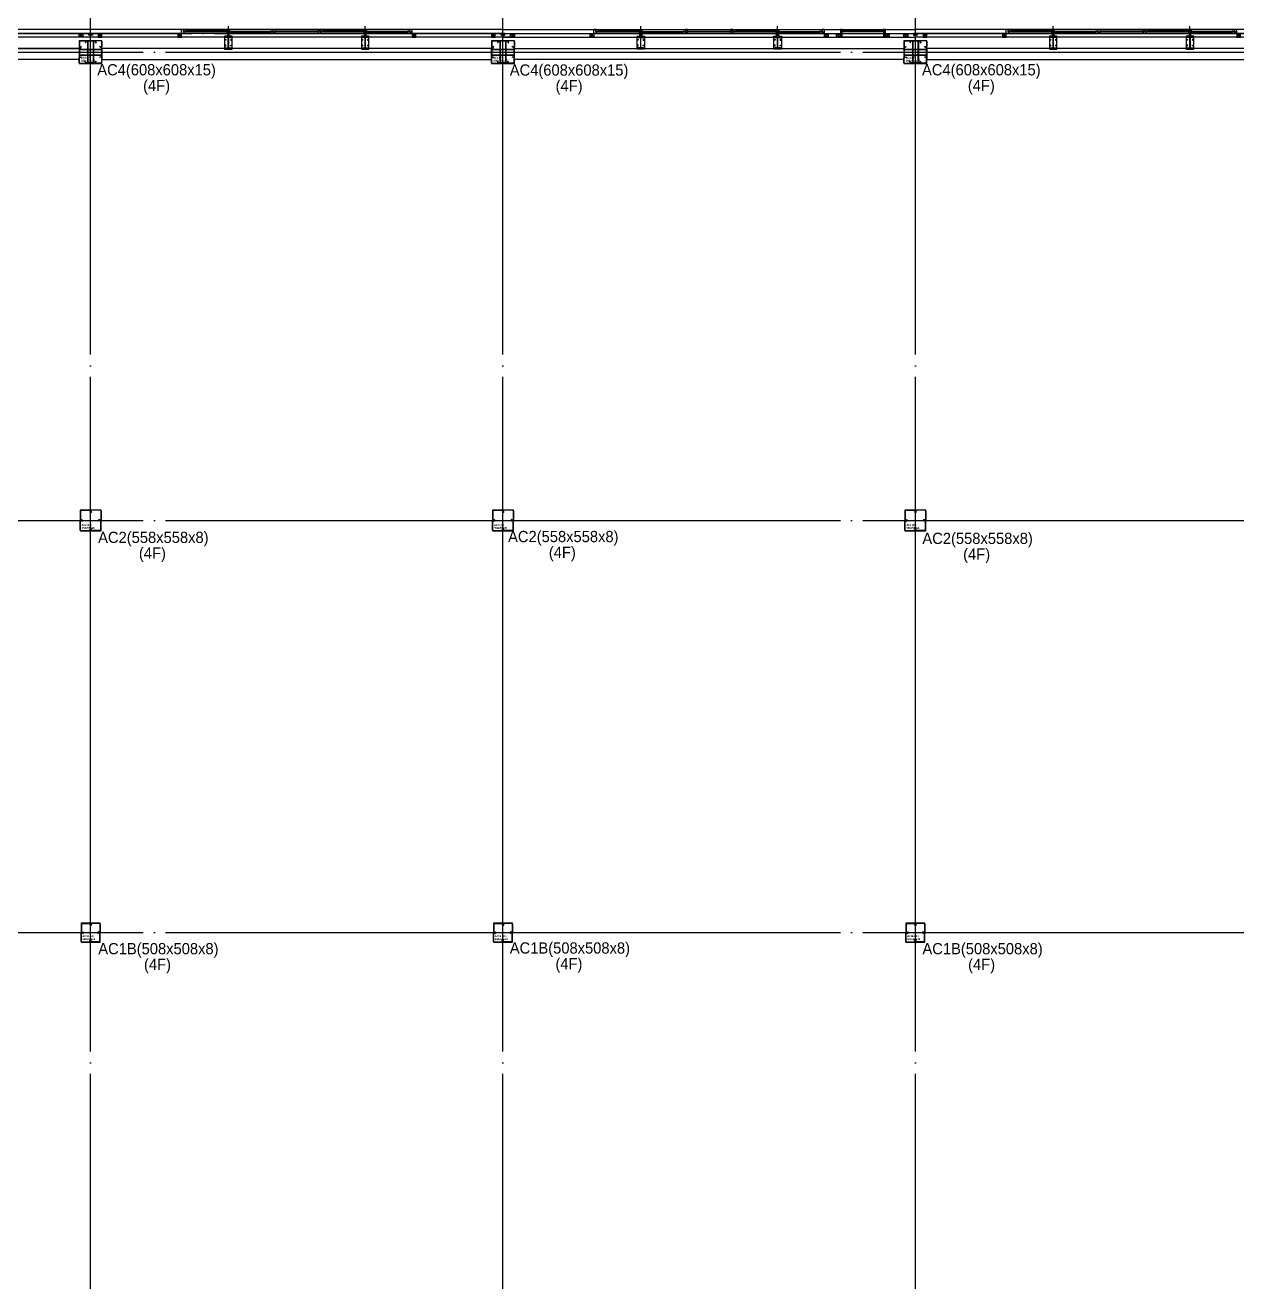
# Model space of a CAD drawing. Header units: millimetres. Extents: x -47382 to 204618, y -51045 to 127155.
# Drawn here: x 89254 to 121575, y 31051 to 64590 of the extents above; entities that cross this region are included whole.
import ezdxf
from ezdxf.enums import TextEntityAlignment as Align

# ---------------------------------------------------------------- set-up
doc = ezdxf.new("R2010")
doc.units = ezdxf.units.MM
doc.header["$LTSCALE"] = 300
doc.header["$MEASUREMENT"] = 0
doc.linetypes.add('CEN', pattern=[62, 60, -1, 0, -1])
doc.linetypes.add('HID', pattern=[2, 1.1, -0.9])
doc.layers.get('0').update_dxf_attribs({"linetype": 'CONTINUOUS'})
doc.layers.get('Defpoints').update_dxf_attribs({"color": 153, "linetype": 'CONTINUOUS'})
for name, color, linetype in [('1', 7, 'CONTINUOUS'), ('6', 6, 'CONTINUOUS'), ('A-CEN', 1, 'CEN'), ('A-FLOR-FLIN-TYP2', 8, 'CONTINUOUS'), ('A-FLOR-GW', 6, 'CONTINUOUS'), ('A-FLOR-STUD', 9, 'CONTINUOUS'), ('A-ST-AXIS-CEN', 252, 'CEN'), ('A-ST-COL', 2, 'CONTINUOUS'), ('A-WIN', 4, 'CONTINUOUS'), ('Bound', 9, 'CONTINUOUS'), ('SS-PLATE', 32, 'CONTINUOUS'), ('STEEL', 2, 'CONTINUOUS'), ('XREF-PLAN$0$A-STEEL', 7, 'CONTINUOUS'), ('충돌방지대 IN', 4, 'CONTINUOUS')]:
    doc.layers.add(name, color=color, linetype=linetype)
doc.layers.add('A-SECT-LIN1', color=4, linetype='CONTINUOUS', lineweight=25)
doc.layers.add('가는선', color=5, linetype='CONTINUOUS', lineweight=9)
doc.layers.add('Defpoint', color=161, linetype='CONTINUOUS', plot=False)
doc.styles.add('SH_대대리576', font='NanumGothicBold.ttf')
doc.styles.add('돋움', font='')
doc.styles.get('돋움').set_extended_font_data('Dotum')

# ---------------------------------------------------------------- blocks, each defined once
blk = doc.blocks.new('A$C284E115B')
at = {"layer": 'A-FLOR-STUD'}
for p, q in [((2, 48, -103000), (98, 2, -103000)), ((2, 2, -103000), (98, 48, -103000))]:
    blk.add_line(p, q, dxfattribs=at)
at = {"layer": 'A-FLOR-STUD', "elevation": -103000}
for points in [[(0, 50), (100, 50), (100, 0), (0, 0)], [(2, 48), (98, 48), (98, 2), (2, 2)]]:
    blk.add_lwpolyline(points, close=True, dxfattribs=at)
blk = doc.blocks.new('BOLT')
at = {"layer": '1', "color": 251}
for p, q in [((-21, 0), (21, 0)), ((0, -21), (0, 21))]:
    blk.add_line(p, q, dxfattribs=at)
at = {"layer": '6', "color": 251}
blk.add_circle((0, 0), 11, dxfattribs=at)
blk = doc.blocks.new('WC2_BP')
at = {"layer": 'SS-PLATE', "color": 251, "ltscale": 0.05}
blk.add_lwpolyline([(-175, -100), (175, -100), (175, 100), (-175, 100)], close=True, dxfattribs=at)
at = {"linetype": 'HID', "yscale": 0.909090909090909, "zscale": 0.909090909090909}
for p, xscale in [((-75, 75), -0.909090909090909), ((75, 75), 0.909090909090909)]:
    blk.add_blockref('BOLT', p, dxfattribs=dict(at, xscale=xscale))
at = {"linetype": 'HID', "yscale": 0.909090909090909, "zscale": 0.909090909090909, "rotation": 180}
for p, xscale in [((-75, -75), 0.909090909090909), ((75, -75), -0.909090909090909)]:
    blk.add_blockref('BOLT', p, dxfattribs=dict(at, xscale=xscale))
blk = doc.blocks.new('H-300X150X6_5X9')
at = {"layer": 'Defpoint'}
for p, q in [((-3.25, 0), (3.25, 0)), ((0, -150), (0, 150))]:
    blk.add_line(p, q, dxfattribs=at)
at = {"layer": 'STEEL'}
blk.add_lwpolyline([(-75, -150), (-75, -141), (-16.25, -141, 0.41421356), (-3.25, -128), (-3.25, 128, 0.41421356), (-16.25, 141), (-75, 141), (-75, 150), (75, 150), (75, 141), (16.25, 141, 0.41421356), (3.25, 128), (3.25, -128, 0.41421356), (16.25, -141), (75, -141), (75, -150)], format="xyb", close=True, dxfattribs=at)
at = {"layer": 'SS-PLATE', "color": 251, "ltscale": 0.05, "rotation": 90}
blk.add_blockref('WC2_BP', (0, 0), dxfattribs=at)
blk = doc.blocks.new('A$C2E56680A')
blk.add_blockref('A$C284E115B', (0, 50))
at = {"layer": 'STEEL', "xscale": -1, "rotation": 89.99999999999999}
blk.add_blockref('H-300X150X6_5X9', (250, 75, -103000), dxfattribs=at)
blk = doc.blocks.new('3-11000')
at = {"layer": 'A-FLOR-FLIN-TYP2'}
for p, q in [((200, -300, -103000), (200, 11000, -103000)), ((500, 254, -103496), (500, 10600, -952))]:
    blk.add_line(p, q, dxfattribs=at)
at = {"layer": 'A-FLOR-GW'}
for p, q in [((0, 0, -103000), (0, 11000, -103000)), ((100, 0, -103000), (100, 11000, -103000))]:
    blk.add_line(p, q, dxfattribs=at)
for p in [(100, 7250), (100, 3600)]:
    blk.add_blockref('A$C2E56680A', p)
blk = doc.blocks.new('A$C02DD68EE')
at = {"layer": 'A-FLOR-STUD'}
for p, q in [((125, 11000, -103000), (102, 10952, -103000)), ((125, 11000, -103000), (148, 10952, -103000)), ((102, 48, -103000), (125, 0, -103000)), ((148, 48, -103000), (125, 0, -103000))]:
    blk.add_line(p, q, dxfattribs=at)
at = {"layer": 'A-FLOR-STUD', "elevation": -103000}
for points in [[(100, 11000), (100, 10950), (150, 10950), (150, 11000)], [(102, 11000), (102, 10952), (148, 10952), (148, 11000)], [(150, 0), (150, 50), (100, 50), (100, 0)], [(148, 0), (148, 48), (102, 48), (102, 0)]]:
    blk.add_lwpolyline(points, dxfattribs=at)
blk.add_blockref('3-11000', (0, 0))
blk = doc.blocks.new('일반창호')
at = {"layer": 'A-WIN', "ltscale": 100}
for p, q in [((-200, -537), (-200, 562)), ((-50, 564), (-50, -537)), ((-36, 564), (-36, -537)), ((-28, 564), (-28, -537)), ((-16, 564), (-16, -537)), ((-8, 564), (-8, -537)), ((0, 562), (0, -537))]:
    blk.add_line(p, q, dxfattribs=at)
at = {"layer": 'A-WIN'}
for points in [[(0, 613), (-200, 613), (-200, 562), (0, 562), (0, 613)], [(0, -537), (-200, -537), (-200, -587), (0, -587), (0, -537)]]:
    blk.add_lwpolyline(points, dxfattribs=at)
for points in [[(-2, 611), (-198, 611), (-198, 564), (-2, 564), (-2, 611)], [(-2, -539), (-198, -539), (-198, -585), (-2, -585), (-2, -539)]]:
    blk.add_lwpolyline(points, close=True, dxfattribs=at)
blk = doc.blocks.new('pw2700')
at = {"layer": 'A-WIN'}
for p, q in [((-2525, 0), (-2525, 100)), ((-2465, 100), (-2525, 100)), ((-2465, 0), (-2525, 0)), ((-2465, 91), (-2485, 91)), ((-2485, 91), (-2485, 50)), ((-2485, 50), (-2465, 50)), ((-2395, 88), (-2475, 88)), ((-2475, 88), (-2475, 53)), ((-2475, 53), (-2395, 53)), ((-2465, 100), (-85, 100)), ((-2465, 100), (-2465, 91)), ((-2465, 50), (-2465, 0)), ((-85, 0), (-2465, 0)), ((-2395, 88), (-1315, 88)), ((-2395, 53), (-2395, 88)), ((-2395, 71), (-1315, 71)), ((-2395, 53), (-1315, 53)), ((-1235, 88), (-1315, 88)), ((-1315, 88), (-1315, 53)), ((-1315, 53), (-1235, 53)), ((-1235, 47), (-1315, 47)), ((-1315, 47), (-1315, 12)), ((-1315, 12), (-1235, 12)), ((-1275, -70), (-1275, 195)), ((-1235, 53), (-1235, 88)), ((-1235, 47), (-155, 47)), ((-1235, 12), (-1235, 47)), ((-1235, 30), (-155, 30)), ((-1235, 12), (-155, 12)), ((-75, 47), (-155, 47)), ((-155, 47), (-155, 12)), ((-155, 12), (-75, 12)), ((-25, 100), (-85, 100)), ((-85, 100), (-85, 50)), ((-85, 50), (-65, 50)), ((-65, 9), (-85, 9)), ((-85, 9), (-85, 0)), ((-85, 0), (-25, 0)), ((-75, 12), (-75, 47)), ((-65, 50), (-65, 9)), ((-25, 0), (-25, 100)), ((-25, 50), (1125, 50)), ((1125, 0), (1125, 100)), ((1185, 100), (1125, 100)), ((1185, 0), (1125, 0)), ((1185, 91), (1165, 91)), ((1165, 91), (1165, 50)), ((1165, 50), (1185, 50)), ((1255, 88), (1175, 88)), ((1175, 88), (1175, 53)), ((1175, 53), (1255, 53)), ((1185, 100), (3565, 100)), ((1185, 100), (1185, 91)), ((1185, 50), (1185, 0)), ((3565, 0), (1185, 0)), ((1255, 88), (2335, 88)), ((1255, 53), (1255, 88)), ((1255, 71), (2335, 71)), ((1255, 53), (2335, 53)), ((2415, 88), (2335, 88)), ((2335, 88), (2335, 53)), ((2335, 53), (2415, 53)), ((2415, 47), (2335, 47)), ((2335, 47), (2335, 12)), ((2335, 12), (2415, 12)), ((2375, -70), (2375, 195)), ((2415, 53), (2415, 88)), ((2415, 47), (3495, 47)), ((2415, 12), (2415, 47)), ((2415, 30), (3495, 30)), ((2415, 12), (3495, 12)), ((3575, 47), (3495, 47)), ((3495, 47), (3495, 12)), ((3495, 12), (3575, 12)), ((3625, 100), (3565, 100)), ((3565, 100), (3565, 50)), ((3565, 50), (3585, 50)), ((3585, 9), (3565, 9)), ((3565, 9), (3565, 0)), ((3565, 0), (3625, 0)), ((3575, 12), (3575, 47)), ((3585, 50), (3585, 9)), ((3625, 0), (3625, 100))]:
    blk.add_line(p, q, dxfattribs=at)
blk.add_lwpolyline([(-25, 0), (-25, 100), (1125, 100), (1125, 0)], close=True, dxfattribs=at)
at = {"layer": '가는선'}
for p, q in [((-25, 62), (1125, 62)), ((-25, 38), (1125, 38))]:
    blk.add_line(p, q, dxfattribs=at)
blk = doc.blocks.new('XREF-PLAN$0$각-100X100')
at = {"layer": 'XREF-PLAN$0$A-STEEL', "color": 1}
for p, q in [((-47.7, -47.7), (47.7, 47.7)), ((-47.7, 47.7), (47.7, -47.7))]:
    blk.add_line(p, q, dxfattribs=at)
at = {"layer": 'XREF-PLAN$0$A-STEEL'}
blk.add_lwpolyline([(-50, -50), (50, -50), (50, 50), (-50, 50)], close=True, dxfattribs=at)
at = {"layer": 'XREF-PLAN$0$A-STEEL', "color": 8}
blk.add_lwpolyline([(-47.7, -47.7), (47.7, -47.7), (47.7, 47.7), (-47.7, 47.7)], close=True, dxfattribs=at)
blk = doc.blocks.new('AC1B(4f)')
at = {"layer": 'A-ST-COL'}
for p, q in [((20, 508), (20, 294)), ((28, 508), (28, 294)), ((40, 528), (254, 528)), ((40, 520), (254, 520)), ((265, 504), (252, 473)), ((260, 470), (252, 473)), ((273, 501), (260, 470)), ((275, 501), (288, 470)), ((283, 504), (296, 473)), ((288, 470), (296, 473)), ((508, 528), (294, 528)), ((508, 520), (294, 520)), ((520, 508), (520, 294)), ((528, 508), (528, 294)), ((20, 40), (20, 254)), ((28, 40), (28, 254)), ((40, 28), (254, 28)), ((40, 20), (254, 20)), ((44, 283), (75, 296)), ((44, 265), (75, 252)), ((47, 275), (78, 288)), ((47, 273), (78, 260)), ((78, 288), (75, 296)), ((78, 260), (75, 252)), ((260, 78), (252, 75)), ((265, 44), (252, 75)), ((273, 47), (260, 78)), ((275, 47), (288, 78)), ((283, 44), (296, 75)), ((288, 78), (296, 75)), ((508, 28), (294, 28)), ((508, 20), (294, 20)), ((470, 288), (473, 296)), ((501, 275), (470, 288)), ((501, 273), (470, 260)), ((470, 260), (473, 252)), ((504, 283), (473, 296)), ((504, 265), (473, 252)), ((520, 40), (520, 254)), ((528, 40), (528, 254))]:
    blk.add_line(p, q, dxfattribs=at)
for centre, radius, start, end in [((40, 508), 20, 90, 180), ((40, 508), 12, 90, 180), ((254, 508), 20, 340, 90), ((254, 508), 12, 340, 90), ((294, 508), 20, 90, 200), ((294, 508), 12, 90, 200), ((508, 508), 20, 0, 90), ((508, 508), 12, 0, 90), ((40, 294), 20, 180, 290), ((40, 254), 20, 70, 180), ((40, 40), 20, 180, 270), ((40, 294), 12, 180, 290), ((40, 254), 12, 70, 180), ((40, 40), 12, 180, 270), ((254, 40), 20, 270, 20), ((254, 40), 12, 270, 20), ((294, 40), 20, 160, 270), ((294, 40), 12, 160, 270), ((508, 294), 20, 250, 0), ((508, 254), 20, 0, 110), ((508, 294), 12, 250, 0), ((508, 254), 12, 0, 110), ((508, 40), 20, 270, 0), ((508, 40), 12, 270, 0)]:
    blk.add_arc(centre, radius, start, end, dxfattribs=at)
at = {"layer": 'Bound', "color": 9, "linetype": 'Continuous'}
for p, q in [((528, 528), (20, 528)), ((20, 528), (20, 20)), ((528, 20), (528, 528)), ((20, 20), (528, 20))]:
    blk.add_line(p, q, dxfattribs=at)
at = {"layer": 'Defpoint'}
for p, q in [((274, 0), (274, 548)), ((0, 274), (548, 274))]:
    blk.add_line(p, q, dxfattribs=at)
at = {"layer": 'Defpoint', "linetype": 'Continuous', "style": 'SH_대대리576'}
for s, p in [('AC1B (4F)', (56, 181)), ('508x508x8', (56, 100))]:
    blk.add_text(s, height=50, dxfattribs=at).set_placement(p, align=Align.MIDDLE_LEFT)
blk = doc.blocks.new('AC2 (4f)')
at = {"layer": 'A-ST-COL'}
for p, q in [((20, 558), (20, 319)), ((28, 558), (28, 319)), ((40, 578), (279, 578)), ((40, 570), (279, 570)), ((290, 554), (277, 523)), ((285, 520), (277, 523)), ((298, 551), (285, 520)), ((300, 551), (313, 520)), ((308, 554), (321, 523)), ((313, 520), (321, 523)), ((558, 578), (319, 578)), ((558, 570), (319, 570)), ((570, 558), (570, 319)), ((578, 558), (578, 319)), ((20, 40), (20, 279)), ((28, 40), (28, 279)), ((40, 28), (279, 28)), ((40, 20), (279, 20)), ((44, 308), (75, 321)), ((44, 290), (75, 277)), ((47, 300), (78, 313)), ((47, 298), (78, 285)), ((78, 313), (75, 321)), ((78, 285), (75, 277)), ((285, 78), (277, 75)), ((290, 44), (277, 75)), ((298, 47), (285, 78)), ((300, 47), (313, 78)), ((308, 44), (321, 75)), ((313, 78), (321, 75)), ((558, 28), (319, 28)), ((558, 20), (319, 20)), ((520, 313), (523, 321)), ((551, 300), (520, 313)), ((551, 298), (520, 285)), ((520, 285), (523, 277)), ((554, 308), (523, 321)), ((554, 290), (523, 277)), ((570, 40), (570, 279)), ((578, 40), (578, 279))]:
    blk.add_line(p, q, dxfattribs=at)
for centre, radius, start, end in [((40, 558), 20, 90, 180), ((40, 558), 12, 90, 180), ((279, 558), 20, 340, 90), ((279, 558), 12, 340, 90), ((319, 558), 20, 90, 200), ((319, 558), 12, 90, 200), ((558, 558), 20, 0, 90), ((558, 558), 12, 0, 90), ((40, 319), 20, 180, 290), ((40, 279), 20, 70, 180), ((40, 40), 20, 180, 270), ((40, 319), 12, 180, 290), ((40, 279), 12, 70, 180), ((40, 40), 12, 180, 270), ((279, 40), 20, 270, 20), ((279, 40), 12, 270, 20), ((319, 40), 20, 160, 270), ((319, 40), 12, 160, 270), ((558, 319), 20, 250, 0), ((558, 279), 20, 0, 110), ((558, 319), 12, 250, 0), ((558, 279), 12, 0, 110), ((558, 40), 20, 270, 0), ((558, 40), 12, 270, 0)]:
    blk.add_arc(centre, radius, start, end, dxfattribs=at)
at = {"layer": 'Bound', "color": 9, "linetype": 'Continuous'}
for p, q in [((578, 578), (20, 578)), ((20, 578), (20, 20)), ((578, 20), (578, 578)), ((20, 20), (578, 20))]:
    blk.add_line(p, q, dxfattribs=at)
at = {"layer": 'Defpoint'}
for p, q in [((299, 0), (299, 598)), ((0, 299), (598, 299))]:
    blk.add_line(p, q, dxfattribs=at)
at = {"layer": 'Defpoint', "linetype": 'Continuous', "style": 'SH_대대리576'}
for s, p in [('AC2 (4F)', (62, 179)), ('558x558x8', (62, 98))]:
    blk.add_text(s, height=50, dxfattribs=at).set_placement(p, align=Align.MIDDLE_LEFT)
blk = doc.blocks.new('AC4(4f)')
for points in [[(20, 449), (20, 199), (35, 199), (35, 449)], [(199, 628), (449, 628), (449, 613), (199, 613)], [(628, 199), (628, 449), (613, 449), (613, 199)], [(199, 20), (449, 20), (449, 35), (199, 35)]]:
    blk.add_hatch(color=9).paths.add_polyline_path(points)
for p, q in [((33, 403), (615, 403)), ((33, 394), (615, 394)), ((244, 615), (244, 33)), ((253, 615), (253, 33)), ((394, 615), (394, 33)), ((403, 615), (403, 33)), ((33, 254), (615, 254)), ((33, 245), (615, 245))]:
    blk.add_line(p, q)
at = {"color": 8, "linetype": 'Continuous'}
for points in [[(20, 449), (20, 199), (35, 199), (35, 449)], [(199, 628), (449, 628), (449, 613), (199, 613)], [(628, 199), (628, 449), (613, 449), (613, 199)], [(199, 20), (449, 20), (449, 35), (199, 35)]]:
    blk.add_lwpolyline(points, close=True, dxfattribs=at)
at = {"layer": 'A-ST-COL'}
for p, q in [((20, 608), (20, 469)), ((28, 608), (28, 469)), ((40, 628), (179, 628)), ((40, 620), (179, 620)), ((44, 458), (75, 471)), ((47, 450), (78, 463)), ((78, 463), (75, 471)), ((190, 604), (177, 573)), ((185, 570), (177, 573)), ((198, 601), (185, 570)), ((450, 601), (463, 570)), ((458, 604), (471, 573)), ((463, 570), (471, 573)), ((608, 628), (469, 628)), ((608, 620), (469, 620)), ((570, 463), (573, 471)), ((601, 450), (570, 463)), ((604, 458), (573, 471)), ((620, 608), (620, 469)), ((628, 608), (628, 469)), ((20, 40), (20, 179)), ((28, 40), (28, 179)), ((40, 28), (179, 28)), ((40, 20), (179, 20)), ((44, 190), (75, 177)), ((47, 198), (78, 185)), ((78, 185), (75, 177)), ((185, 78), (177, 75)), ((190, 44), (177, 75)), ((198, 47), (185, 78)), ((450, 47), (463, 78)), ((458, 44), (471, 75)), ((463, 78), (471, 75)), ((608, 28), (469, 28)), ((608, 20), (469, 20)), ((601, 198), (570, 185)), ((570, 185), (573, 177)), ((604, 190), (573, 177)), ((620, 40), (620, 179)), ((628, 40), (628, 179))]:
    blk.add_line(p, q, dxfattribs=at)
for centre, radius, start, end in [((40, 608), 20, 90, 180), ((40, 469), 20, 180, 290), ((40, 608), 12, 90, 180), ((40, 469), 12, 180, 290), ((179, 608), 20, 340, 90), ((179, 608), 12, 340, 90), ((469, 608), 20, 90, 200), ((469, 608), 12, 90, 200), ((608, 469), 20, 250, 0), ((608, 469), 12, 250, 0), ((608, 608), 20, 0, 90), ((608, 608), 12, 0, 90), ((40, 179), 20, 70, 180), ((40, 40), 20, 180, 270), ((40, 179), 12, 70, 180), ((40, 40), 12, 180, 270), ((179, 40), 20, 270, 20), ((179, 40), 12, 270, 20), ((469, 40), 20, 160, 270), ((469, 40), 12, 160, 270), ((608, 179), 20, 0, 110), ((608, 179), 12, 0, 110), ((608, 40), 20, 270, 0), ((608, 40), 12, 270, 0)]:
    blk.add_arc(centre, radius, start, end, dxfattribs=at)
at = {"layer": 'Bound', "color": 9, "linetype": 'Continuous'}
for p, q in [((628, 628), (20, 628)), ((20, 628), (20, 20)), ((628, 20), (628, 628)), ((20, 20), (628, 20))]:
    blk.add_line(p, q, dxfattribs=at)
at = {"layer": 'Defpoint'}
for p, q in [((324, 0), (324, 648)), ((0, 324), (648, 324))]:
    blk.add_line(p, q, dxfattribs=at)
at = {"layer": 'Defpoint', "linetype": 'Continuous', "style": 'SH_대대리576'}
for s, p in [('AC4 (4F)', (71, 174)), ('608x608x15', (71, 93))]:
    blk.add_text(s, height=50, dxfattribs=at).set_placement(p, align=Align.MIDDLE_LEFT)
blk = doc.blocks.new('ACT 지상4층구조평면도')
for name, p in [('AC4(4f)', (138058, 114592)), ('AC4(4f)', (149058, 114592)), ('AC4(4f)', (160058, 114592)), ('AC2 (4f)', (138083, 102117)), ('AC2 (4f)', (149083, 102117)), ('AC2 (4f)', (160083, 102117)), ('AC1B(4f)', (138108, 91142)), ('AC1B(4f)', (149108, 91142)), ('AC1B(4f)', (160108, 91142))]:
    blk.add_blockref(name, p)

msp = doc.modelspace()

# ---------------------------------------------------------------- linework, layer by layer
at = {"layer": 'A-CEN'}
msp.add_lwpolyline([(75700, 64371), (135500, 64371), (135500, 6371), (35500, 6371), (35500, 64371), (74500, 64371)], dxfattribs=at)
at = {"layer": 'A-FLOR-FLIN-TYP2'}
for p, q in [((102000, 64271), (113000, 64271)), ((102304, 63971), (112696, 63971))]:
    msp.add_line(p, q, dxfattribs=at)
at = {"layer": 'A-FLOR-GW'}
for p, q in [((102000, 64471), (113000, 64471)), ((102000, 64371), (111000, 64371)), ((112200, 64371), (113000, 64371))]:
    msp.add_line(p, q, dxfattribs=at)
at = {"layer": 'A-FLOR-STUD'}
for p, q in [((102048, 64369), (102000, 64346)), ((102048, 64324), (102000, 64346)), ((113000, 64346), (112952, 64369)), ((113000, 64346), (112952, 64324))]:
    msp.add_line(p, q, dxfattribs=at)
for points in [[(102000, 64321), (102050, 64321), (102050, 64371), (102000, 64371)], [(102000, 64324), (102048, 64324), (102048, 64369), (102000, 64369)], [(113000, 64371), (112950, 64371), (112950, 64321), (113000, 64321)], [(113000, 64369), (112952, 64369), (112952, 64324), (113000, 64324)]]:
    msp.add_lwpolyline(points, dxfattribs=at)
at = {"layer": 'A-ST-AXIS-CEN'}
for p, q in [((91000, 0), (91000, 99371)), ((102000, 0), (102000, 99371)), ((113000, 0), (113000, 99371)), ((0, 63871), (142000, 63871)), ((0, 51371), (142000, 51371)), ((0, 40371), (142000, 40371))]:
    msp.add_line(p, q, dxfattribs=at)
at = {"layer": '충돌방지대 IN'}
for points in [[(90696, 63671), (80400, 63671), (80400, 63971), (90696, 63971)], [(91304, 63671), (101696, 63671), (101696, 63971), (91304, 63971)], [(112696, 63671), (102304, 63671), (102304, 63971), (112696, 63971)], [(113305, 63671), (123696, 63671), (123696, 63971), (113305, 63971)]]:
    msp.add_lwpolyline(points, close=True, dxfattribs=at)

# ---------------------------------------------------------------- block references
for name, p in [('ACT 지상4층구조평면도', (-47382, -51045)), ('pw2700', (95950, 64371)), ('pw2700', (106950, 64371)), ('pw2700', (117950, 64371))]:
    msp.add_blockref(name, p)
at = {"xscale": -1, "rotation": 89.99999999999991}
for p in [(91000, 64471), (102000, 64471), (124000, 64471)]:
    msp.add_blockref('A$C02DD68EE', p, dxfattribs=at)
at = {"ltscale": 5, "xscale": -1, "rotation": 180}
for p in [(90746, 64321), (102254, 64321), (104375, 64321), (110625, 64321), (110950, 64321), (112250, 64321), (112746, 64321)]:
    msp.add_blockref('XREF-PLAN$0$각-100X100', p, dxfattribs=at)
at = {"ltscale": 5, "rotation": 180}
for p in [(91254, 64321), (93375, 64321), (99625, 64321), (101746, 64321), (113254, 64321), (115375, 64321), (121625, 64321)]:
    msp.add_blockref('XREF-PLAN$0$각-100X100', p, dxfattribs=at)
at = {"rotation": 270}
for p in [(105600, 64371), (109250, 64371)]:
    msp.add_blockref('A$C2E56680A', p, dxfattribs=at)
at = {"layer": 'A-SECT-LIN1', "rotation": 90}
msp.add_blockref('일반창호', (111613, 64471), dxfattribs=at)

# ---------------------------------------------------------------- texts
at = {"layer": 'Defpoints', "linetype": 'Continuous', "style": '돋움'}
for s, p in [('AC4(608x608x15)', (92760, 63159)), ('AC4(608x608x15)', (103763, 63152)), ('AC4(608x608x15)', (114759, 63159)), ('(4F)', (92760, 62739)), ('(4F)', (103763, 62732)), ('(4F)', (114759, 62739)), ('AC2(558x558x8)', (92674, 50680)), ('AC2(558x558x8)', (103609, 50702)), ('AC2(558x558x8)', (114660, 50653)), ('(4F)', (92649, 50260)), ('(4F)', (103583, 50281)), ('(4F)', (114634, 50233)), ('AC1B(508x508x8)', (92809, 39703)), ('AC1B(508x508x8)', (103785, 39721)), ('AC1B(508x508x8)', (114792, 39703)), ('(4F)', (92784, 39283)), ('(4F)', (103759, 39301)), ('(4F)', (114767, 39283))]:
    msp.add_text(s, height=300, dxfattribs=at).set_placement(p, align=Align.BOTTOM_CENTER)

doc.saveas('drawing.dxf')
